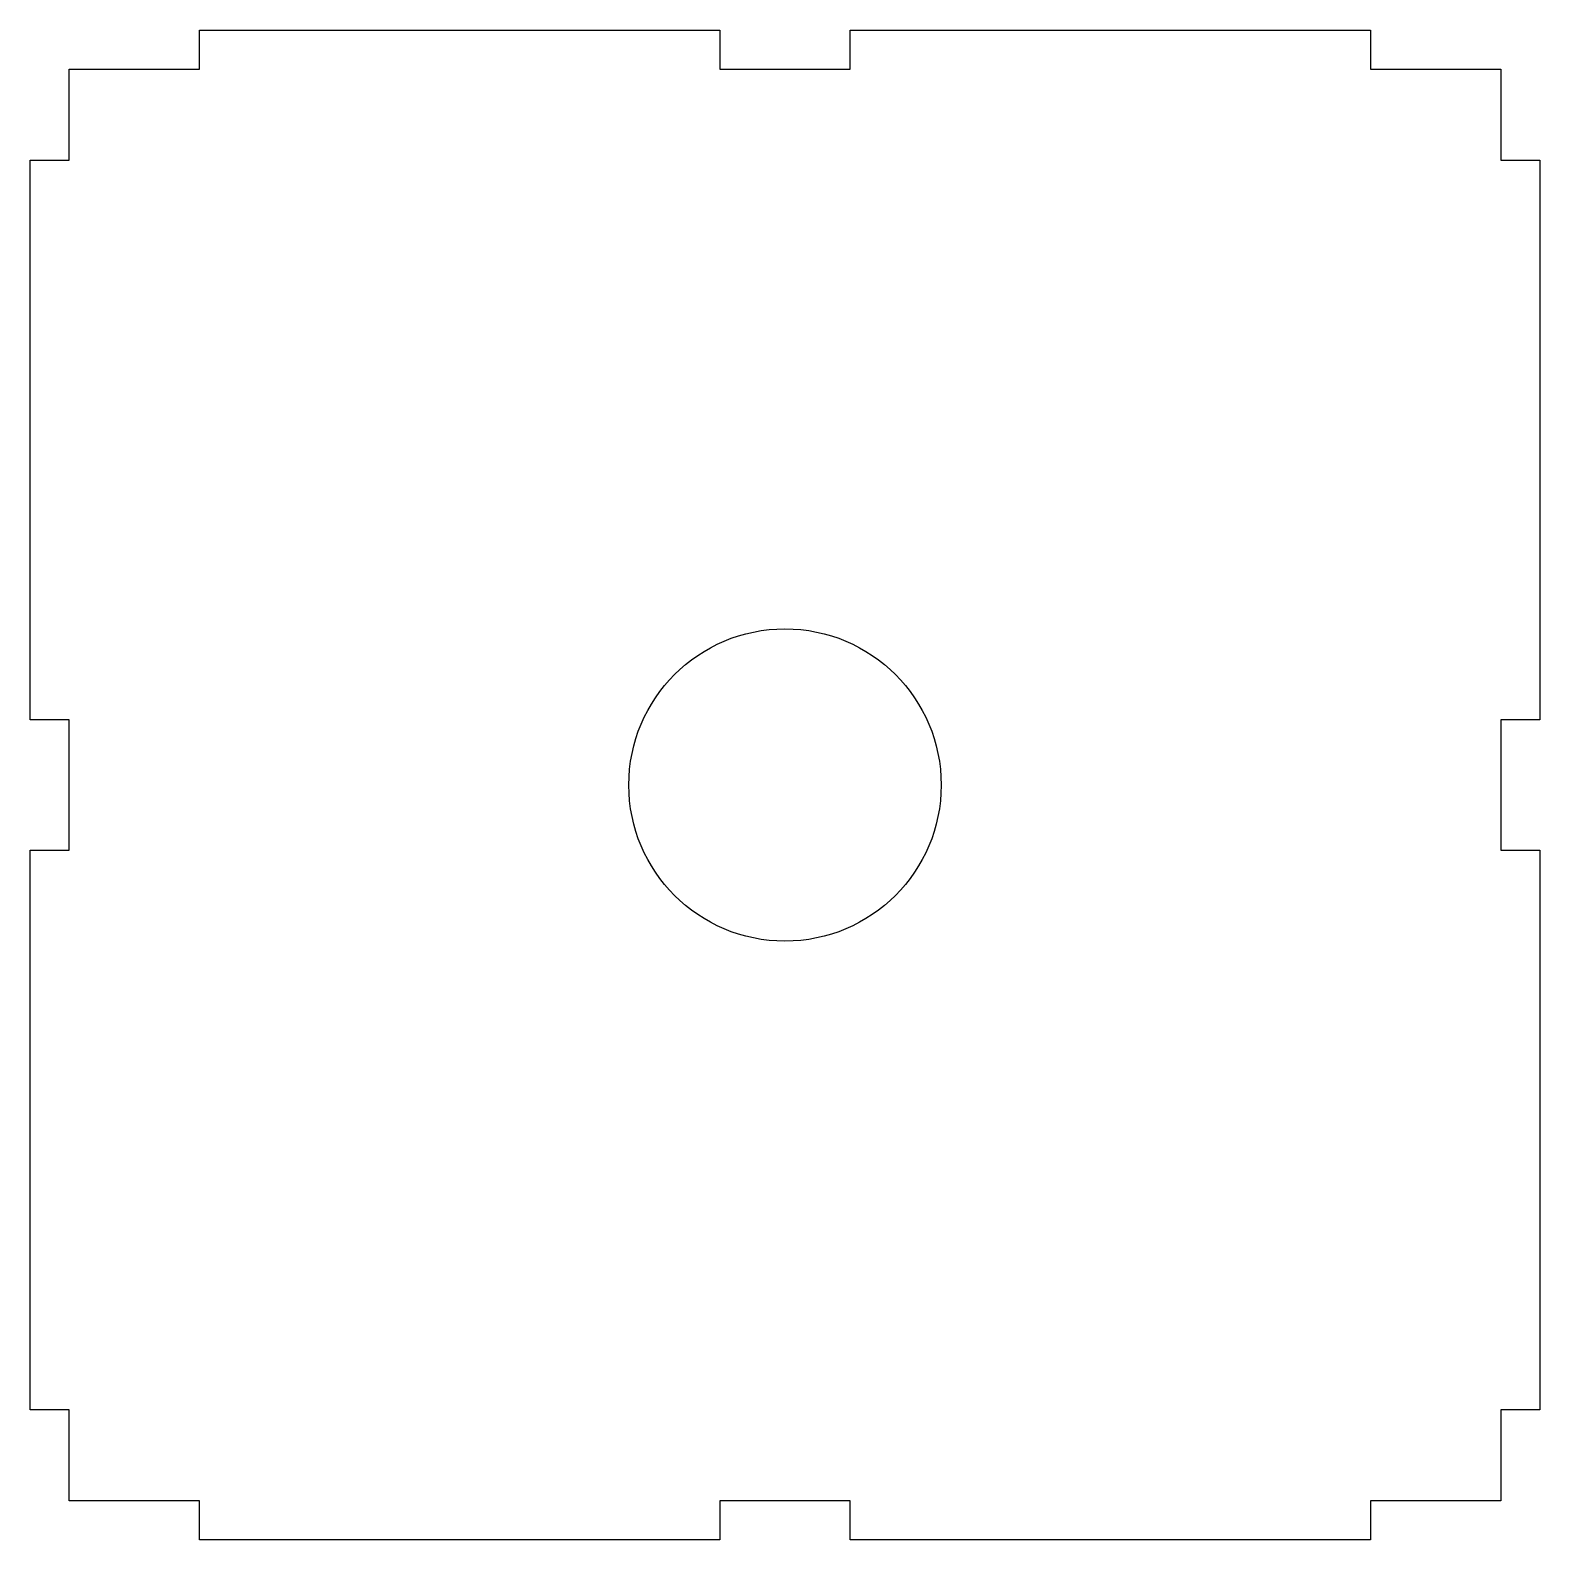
# Model space of a CAD drawing. Header units: millimetres. Extents: x -58 to 58, y -58 to 58.
import ezdxf

# ---------------------------------------------------------------- set-up
doc = ezdxf.new("R2010")
doc.units = ezdxf.units.MM
doc.layers.get('0').update_dxf_attribs({"linetype": 'CONTINUOUS'})

msp = doc.modelspace()

# ---------------------------------------------------------------- linework, layer by layer
msp.add_lwpolyline([(-45, 55), (-45, 58), (-5, 58), (-5, 55), (5, 55), (5, 58), (45, 58), (45, 55), (55, 55), (55, 48), (58, 48), (58, 5), (55, 5), (55, -5), (58, -5), (58, -48), (55, -48), (55, -55), (45, -55), (45, -58), (5, -58), (5, -55), (-5, -55), (-5, -58), (-45, -58), (-45, -55), (-55, -55), (-55, -48), (-58, -48), (-58, -5), (-55, -5), (-55, 5), (-58, 5), (-58, 48), (-55, 48), (-55, 55)], close=True)
msp.add_circle((0, 0), 12)

doc.saveas('drawing.dxf')
